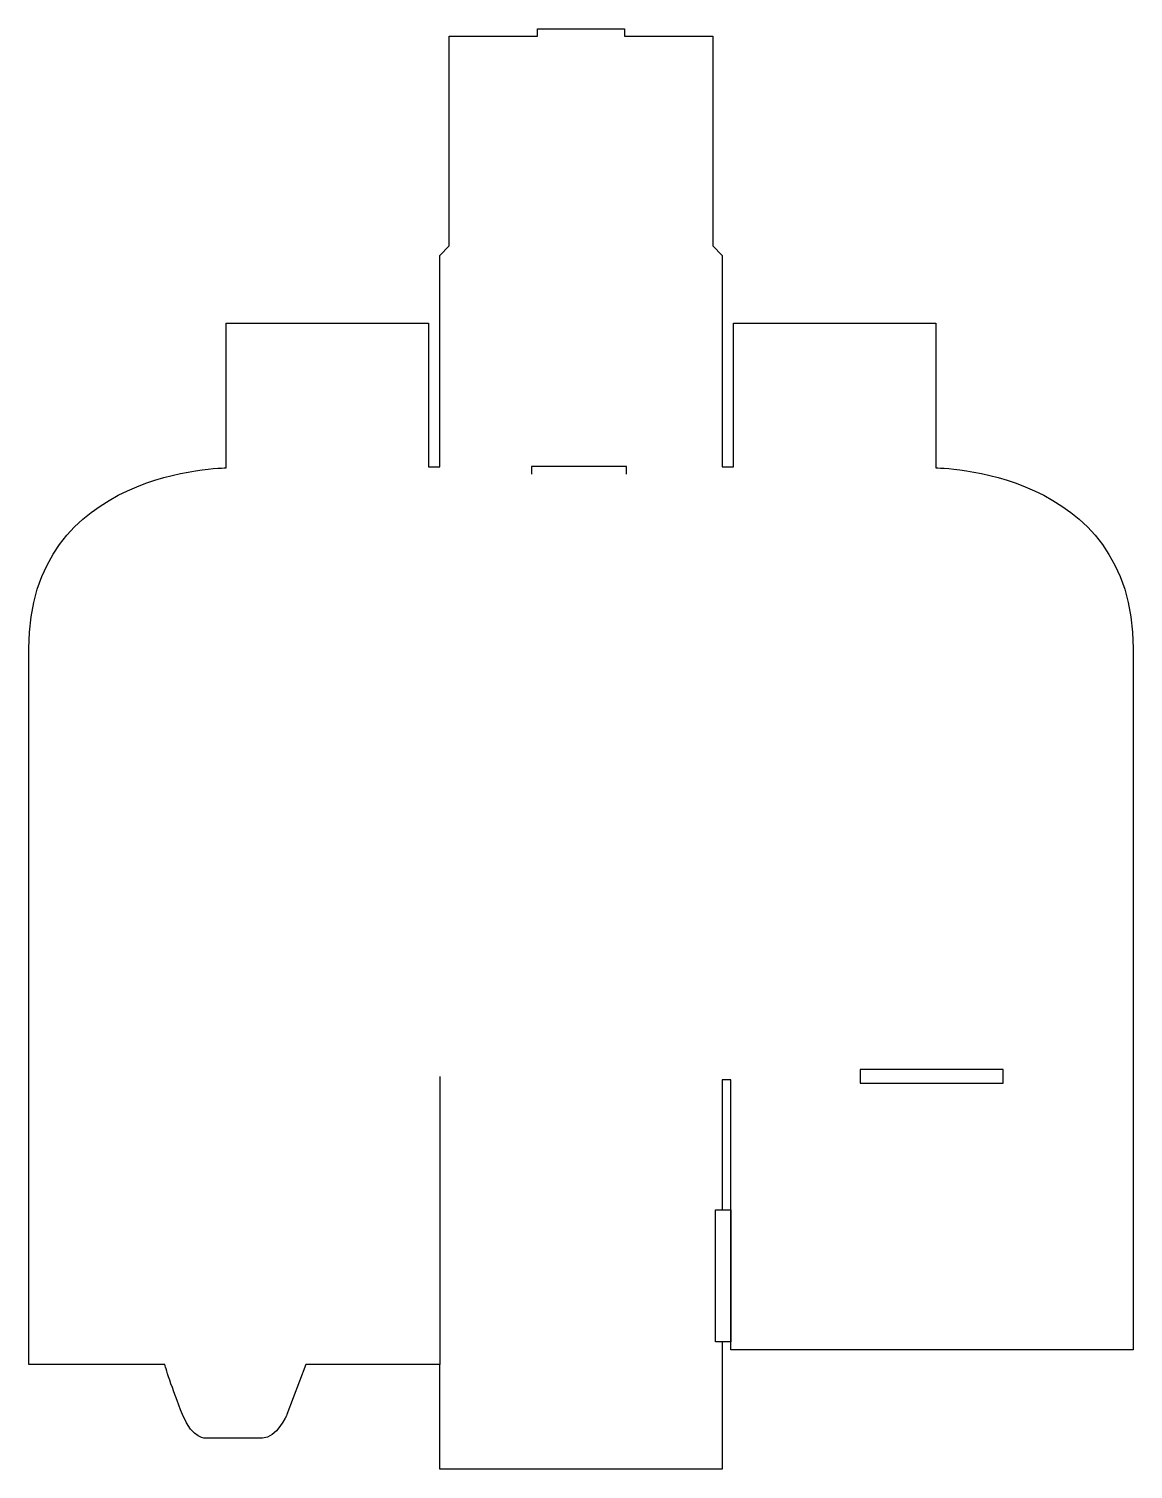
# Model space of a CAD drawing. Header units: centimetres. Extents: x -7.5 to 7.5, y -9.8 to 9.8.
import ezdxf

# ---------------------------------------------------------------- set-up
doc = ezdxf.new("R2010")
doc.units = ezdxf.units.CM
doc.header["$MEASUREMENT"] = 0
doc.layers.add('Camada 1', color=7, linetype='Continuous')

msp = doc.modelspace()

# ---------------------------------------------------------------- linework, layer by layer
at = {"layer": 'Camada 1', "lineweight": 25}
msp.add_lwpolyline([(3.78755, -4.53429), (5.73081, -4.53429), (5.73081, -4.35237), (3.78755, -4.35237), (3.78755, -4.53429)], close=True, dxfattribs=at)
for points, knots in [([(1.91771, -8.04746), (1.91771, -8.04746), (2.0326, -8.04746), (2.0326, -8.04746), (2.0326, -8.04746), (2.0326, -8.04746), (2.0326, -6.25742), (2.0326, -6.25742), (2.0326, -6.25742), (2.0326, -6.25742), (1.91771, -6.25742), (1.91771, -6.25742), (1.91771, -6.25742), (1.91771, -6.25742), (1.91771, -4.49276), (1.91771, -4.49276), (1.91771, -4.49276), (1.91771, -4.49276), (2.0326, -4.49276), (2.0326, -4.49276), (2.0326, -4.49276), (2.0326, -4.49276), (2.0326, -8.15597), (2.0326, -8.15597), (2.0326, -8.15597), (2.0326, -8.15597), (7.49545, -8.15597), (7.49545, -8.15597), (7.49545, -8.15597), (7.49545, -8.15597), (7.49545, 1.36575), (7.49545, 1.36575), (7.49545, 1.36575), (7.49545, 3.80362), (4.81504, 3.81629), (4.81504, 3.81629), (4.81504, 3.81629), (4.81504, 3.81629), (4.81504, 5.78193), (4.81504, 5.78193), (4.81504, 5.78193), (4.81504, 5.78193), (2.07085, 5.78194), (2.07085, 5.78194), (2.07085, 5.78194), (2.07085, 5.78194), (2.07085, 3.8291), (2.07085, 3.8291), (2.07085, 3.8291), (2.07085, 3.8291), (1.91774, 3.8291), (1.91774, 3.8291), (1.91774, 3.8291), (1.91774, 3.8291), (1.91774, 6.70089), (1.91774, 6.70089), (1.91774, 6.70089), (1.91774, 6.70089), (1.7901, 6.82853), (1.7901, 6.82853), (1.7901, 6.82853), (1.7901, 6.82853), (1.7901, 9.67489), (1.7901, 9.67489), (1.7901, 9.67489), (1.7901, 9.67489), (0.59032, 9.67489), (0.59032, 9.67489), (0.59032, 9.67489), (0.59032, 9.67489), (0.59032, 9.77694), (0.59032, 9.77694), (0.59032, 9.77694), (0.59032, 9.77694), (0.09889, 9.77694), (0.09889, 9.77694), (0.09889, 9.77694), (0.09889, 9.77694), (-0.09891, 9.77694), (-0.09891, 9.77694), (-0.09891, 9.77694), (-0.09891, 9.77694), (-0.59035, 9.77694), (-0.59035, 9.77694), (-0.59035, 9.77694), (-0.59035, 9.77694), (-0.59035, 9.67489), (-0.59035, 9.67489), (-0.59035, 9.67489), (-0.59035, 9.67489), (-1.79008, 9.67489), (-1.79008, 9.67489), (-1.79008, 9.67489), (-1.79008, 9.67489), (-1.79008, 6.82856), (-1.79008, 6.82856), (-1.79008, 6.82856), (-1.79008, 6.82856), (-1.91777, 6.70092), (-1.91777, 6.70092), (-1.91777, 6.70092), (-1.91777, 6.70092), (-1.91777, 3.82916), (-1.91777, 3.82916), (-1.91777, 3.82916), (-1.91777, 3.82916), (-2.07091, 3.82916), (-2.07091, 3.82916), (-2.07091, 3.82916), (-2.07091, 3.82916), (-2.07091, 5.782), (-2.07091, 5.782), (-2.07091, 5.782), (-2.07091, 5.782), (-4.81506, 5.78199), (-4.81506, 5.78199), (-4.81506, 5.78199), (-4.81506, 5.78199), (-4.81506, 3.81635), (-4.81506, 3.81635), (-4.81506, 3.81635), (-4.81506, 3.81635), (-7.49545, 3.80368), (-7.49545, 1.36581), (-7.49545, 1.36581), (-7.49545, 1.36581), (-7.49545, -8.35683), (-7.49545, -8.35683), (-7.49545, -8.35683), (-7.49545, -8.35683), (-5.65114, -8.35684), (-5.65114, -8.35684), (-5.65114, -8.35684), (-5.65114, -8.35684), (-5.54901, -8.69199), (-5.40862, -9.03655), (-5.40862, -9.03655), (-5.26823, -9.38114), (-5.08953, -9.35566), (-5.08953, -9.35566), (-5.08953, -9.35566), (-5.08953, -9.35566), (-4.51512, -9.35566), (-4.32372, -9.35566), (-4.32372, -9.35566), (-4.13227, -9.35566), (-3.99188, -9.03655), (-3.99188, -9.03655), (-3.99188, -9.03655), (-3.99188, -9.03655), (-3.73653, -8.35684), (-3.73653, -8.35684), (-3.73653, -8.35684), (-3.73653, -8.35684), (-1.91774, -8.35684), (-1.91774, -8.35684), (-1.91774, -8.35684), (-1.91774, -8.35684), (-1.91774, -9.77689), (-1.91774, -9.77689), (-1.91774, -9.77689), (-1.91774, -9.77689), (-0.09889, -9.77688), (-0.09889, -9.77688), (-0.09889, -9.77688), (-0.09889, -9.77688), (0.09891, -9.77688), (0.09891, -9.77688), (0.09891, -9.77688), (0.09891, -9.77688), (1.91777, -9.77688), (1.91777, -9.77688), (1.91777, -9.77688), (1.91777, -9.77688), (1.91777, -8.04746), (1.91777, -8.04746), (1.91777, -8.04746), (1.91777, -8.04746), (1.91771, -8.04746), (1.91771, -8.04746)], [0, 0, 0, 0, 0.02173913, 0.02173913, 0.02173913, 0.02173913, 0.04347826, 0.04347826, 0.04347826, 0.04347826, 0.06521739, 0.06521739, 0.06521739, 0.06521739, 0.08695652, 0.08695652, 0.08695652, 0.08695652, 0.10869565, 0.10869565, 0.10869565, 0.10869565, 0.13043478, 0.13043478, 0.13043478, 0.13043478, 0.15217391, 0.15217391, 0.15217391, 0.15217391, 0.17391304, 0.17391304, 0.17391304, 0.17391304, 0.19565217, 0.19565217, 0.19565217, 0.19565217, 0.2173913, 0.2173913, 0.2173913, 0.2173913, 0.23913043, 0.23913043, 0.23913043, 0.23913043, 0.26086957, 0.26086957, 0.26086957, 0.26086957, 0.2826087, 0.2826087, 0.2826087, 0.2826087, 0.30434783, 0.30434783, 0.30434783, 0.30434783, 0.32608696, 0.32608696, 0.32608696, 0.32608696, 0.34782609, 0.34782609, 0.34782609, 0.34782609, 0.36956522, 0.36956522, 0.36956522, 0.36956522, 0.39130435, 0.39130435, 0.39130435, 0.39130435, 0.41304348, 0.41304348, 0.41304348, 0.41304348, 0.43478261, 0.43478261, 0.43478261, 0.43478261, 0.45652174, 0.45652174, 0.45652174, 0.45652174, 0.47826087, 0.47826087, 0.47826087, 0.47826087, 0.5, 0.5, 0.5, 0.5, 0.52173913, 0.52173913, 0.52173913, 0.52173913, 0.54347826, 0.54347826, 0.54347826, 0.54347826, 0.56521739, 0.56521739, 0.56521739, 0.56521739, 0.58695652, 0.58695652, 0.58695652, 0.58695652, 0.60869565, 0.60869565, 0.60869565, 0.60869565, 0.63043478, 0.63043478, 0.63043478, 0.63043478, 0.65217391, 0.65217391, 0.65217391, 0.65217391, 0.67391304, 0.67391304, 0.67391304, 0.67391304, 0.69565217, 0.69565217, 0.69565217, 0.69565217, 0.7173913, 0.7173913, 0.7173913, 0.7173913, 0.73913043, 0.73913043, 0.73913043, 0.73913043, 0.76086957, 0.76086957, 0.76086957, 0.76086957, 0.7826087, 0.7826087, 0.7826087, 0.7826087, 0.80434783, 0.80434783, 0.80434783, 0.80434783, 0.82608696, 0.82608696, 0.82608696, 0.82608696, 0.84782609, 0.84782609, 0.84782609, 0.84782609, 0.86956522, 0.86956522, 0.86956522, 0.86956522, 0.89130435, 0.89130435, 0.89130435, 0.89130435, 0.91304348, 0.91304348, 0.91304348, 0.91304348, 0.93478261, 0.93478261, 0.93478261, 0.93478261, 0.95652174, 0.95652174, 0.95652174, 0.95652174, 1, 1, 1, 1]), ([(0.6158, 3.73266), (0.6158, 3.73266), (0.6158, 3.83545), (0.6158, 3.83545), (0.6158, 3.83545), (0.6158, 3.83545), (-0.67327, 3.83545), (-0.67327, 3.83545), (-0.67327, 3.83545), (-0.67327, 3.83545), (-0.67327, 3.73266), (-0.67327, 3.73266)], [0, 0, 0, 0, 0.25, 0.25, 0.25, 0.25, 0.5, 0.5, 0.5, 0.5, 1, 1, 1, 1]), ([(1.91771, -8.04746), (1.91771, -8.04746), (1.82516, -8.04746), (1.82516, -8.04746), (1.82516, -8.04746), (1.82516, -8.04746), (1.82516, -6.2574), (1.82516, -6.2574), (1.82516, -6.2574), (1.82516, -6.2574), (1.91771, -6.2574), (1.91771, -6.2574)], [0, 0, 0, 0, 0.25, 0.25, 0.25, 0.25, 0.5, 0.5, 0.5, 0.5, 1, 1, 1, 1])]:
    msp.add_open_spline(points, degree=3, knots=knots, dxfattribs=at)
msp.add_open_spline([(-1.91777, -4.44807), (-1.91777, -4.44807), (-1.91777, -8.35689), (-1.91777, -8.35689)], degree=3, dxfattribs=at)

doc.saveas('drawing.dxf')
